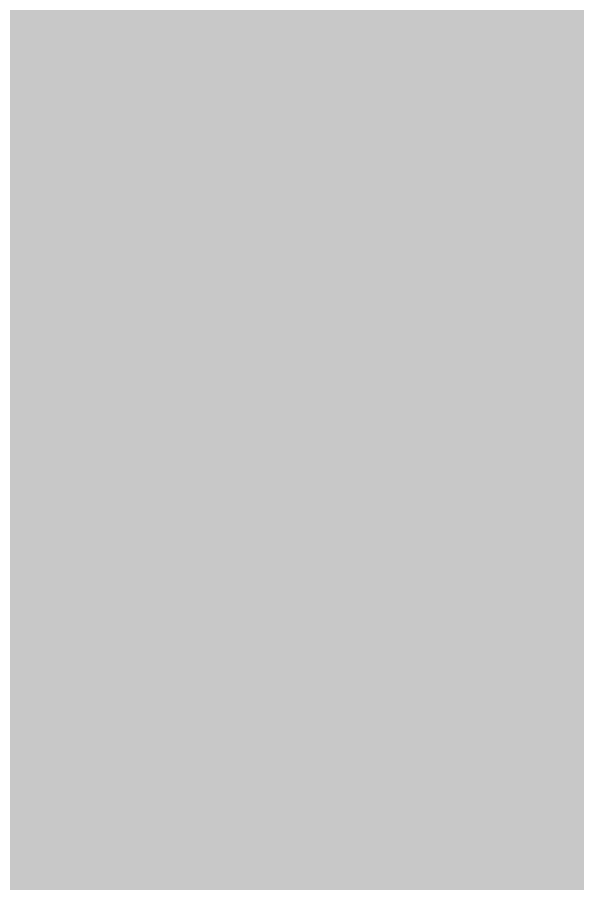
# Model space of a CAD drawing. Extents: x -23 to 289, y -67 to 135.
# Drawn here: x 139.778 to 139.9375, y 86.6248 to 86.8719 of the extents above; entities that cross this region are included whole.
import ezdxf
from ezdxf.enums import TextEntityAlignment as Align

# ---------------------------------------------------------------- set-up
doc = ezdxf.new("R2010")
doc.units = 0
doc.header["$MEASUREMENT"] = 0
for name, color, linetype in [('ASSEMBLY_PART_NUMBERS_BTM', 191, 'CONTINUOUS'), ('GENERATED_SILKSCREEN_BTM', 255, 'CONTINUOUS'), ('PLANE_SHAPES_LAYER_TOP', 150, 'CONTINUOUS'), ('SILKSCREEN_REF_DES_BTM', 211, 'CONTINUOUS'), ('TRACES_LAYER_BOTTOM', 230, 'CONTINUOUS')]:
    doc.layers.add(name, color=color, linetype=linetype)
doc.styles.add('VERIBEST_GERBER_0', font='txt')

msp = doc.modelspace()

# ---------------------------------------------------------------- linework, layer by layer
at = {"layer": 'GENERATED_SILKSCREEN_BTM', "const_width": 0.15}
for points in [[(139.8756, 86.7924), (139.8732, 86.794), (139.8724, 86.798), (139.8708, 86.802), (139.87, 86.806), (139.87, 86.9708), (139.8708, 86.9748), (139.8724, 86.9772), (139.8724, 86.9796), (139.8732, 86.9804), (139.8748, 86.9812), (139.8756, 86.9828), (140.0116, 87.0932), (140.0156, 87.0948), (140.0188, 87.0956), (140.022, 87.0964), (140.4252, 87.0964), (140.4324, 87.0948), (140.4372, 87.0908), (140.4412, 87.086), (140.4428, 87.0804), (140.4428, 86.3124)], [(140.4092, 87.0636), (140.0268, 87.0636), (139.902, 86.9628), (139.902, 86.814), (140.0268, 86.7124), (140.4092, 86.7124), (140.4092, 87.0636)], [(139.8724, 86.318), (140.0036, 86.6908), (139.8756, 86.7924)], [(140.4092, 86.3124), (140.4092, 86.6804), (140.0332, 86.6804), (139.902, 86.3076)]]:
    msp.add_lwpolyline(points, dxfattribs=at)
at = {"layer": 'PLANE_SHAPES_LAYER_TOP'}
msp.add_solid([(130.5, 77.5), (153.5, 77.5), (130.5, 111.5), (153.5, 111.5)], dxfattribs=at)
at = {"layer": 'TRACES_LAYER_BOTTOM', "const_width": 0.25}
msp.add_lwpolyline([(142.7, 89.25), (142.7, 88.24394), (142.52322, 88.06716), (141.32267, 88.06716), (139.85828, 86.60277), (139.85828, 84.54639), (139.6815, 84.36961)], dxfattribs=at)

# ---------------------------------------------------------------- texts
at = {"layer": 'ASSEMBLY_PART_NUMBERS_BTM', "style": 'VERIBEST_GERBER_0', "text_generation_flag": 2}
for s, p in [('ERJ-3EKF10R0V', (138.79, 104.75)), ('CL10B104KB8SFNC', (137.96, 103))]:
    msp.add_text(s, height=2.032, rotation=90, dxfattribs=at).set_placement(p, align=Align.TOP_LEFT)
for s, p in [('CL21B225KOFNNNE', (151, 88.79)), ('CL21B225KOFNNNE', (149.25, 87.96)), ('ERJ-3EKF4701V', (143, 87.79)), ('ERJ-3GEY0R00V', (151, 87.04)), ('CL21B106KOQNNNE', (141.75, 86.71))]:
    msp.add_text(s, height=2.032, dxfattribs=at).set_placement(p, align=Align.TOP_LEFT)
at = {"layer": 'SILKSCREEN_REF_DES_BTM', "style": 'VERIBEST_GERBER_0', "text_generation_flag": 2}
msp.add_text('R229', height=0.8, dxfattribs=at).set_placement((140.55, 87.11), align=Align.TOP_LEFT)

doc.saveas('drawing.dxf')
